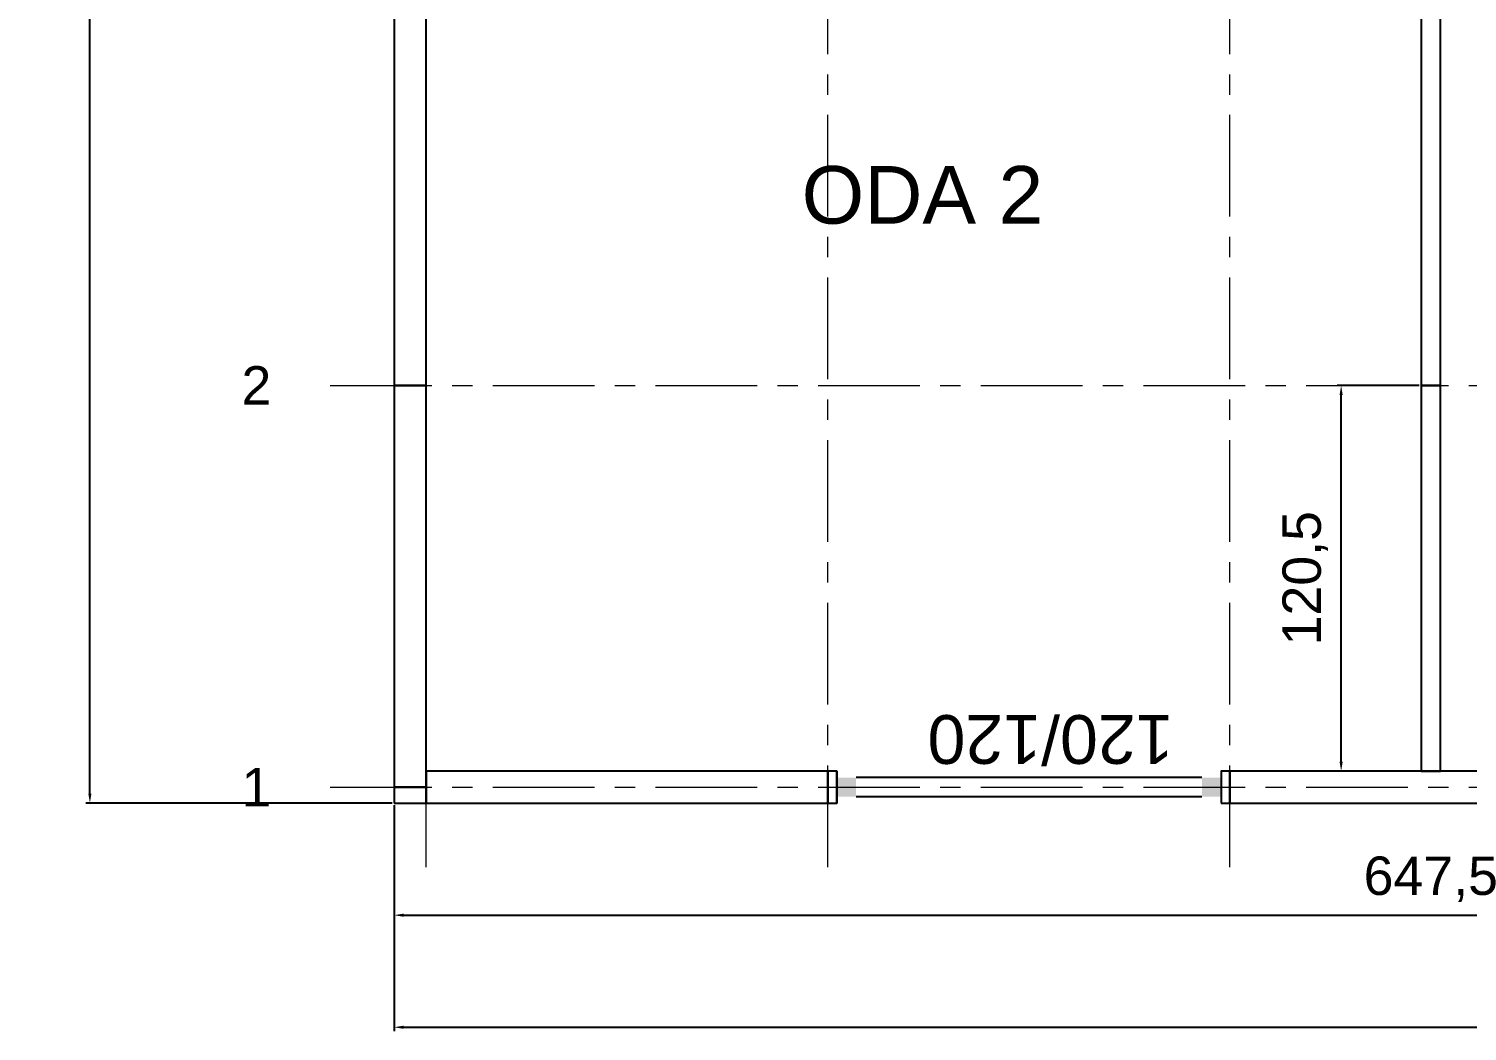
# Model space of a CAD drawing. Header units: centimetres. Extents: x -114 to 2948, y -828 to 1257.
# Drawn here: x -114.1 to 335.1, y -71.2 to 241.9 of the extents above; entities that cross this region are included whole.
import ezdxf
from ezdxf.enums import TextEntityAlignment as Align

# ---------------------------------------------------------------- set-up
doc = ezdxf.new("R2010")
doc.units = ezdxf.units.CM
doc.linetypes.add('CENTER', pattern=[50.8, 31.75, -6.35, 6.35, -6.35])
doc.layers.add('AKS', color=4, linetype='CENTER', lineweight=13)
for name, color, linetype in [('AKS_YAZI', 4, 'Continuous'), ('DIS_DUVAR_100', 30, 'Continuous'), ('IC_DUVAR_60', 30, 'Continuous'), ('KOSE_PROFIL_100', 8, 'Continuous'), ('PENCERE', 10, 'Continuous'), ('YENI_OLCU', 4, 'Continuous'), ('YENI_YAZI', 7, 'Continuous')]:
    doc.layers.add(name, color=color, linetype=linetype)
doc.styles.get("Standard").update_dxf_attribs({"font": 'Arial.ttf'})
doc.dimstyles.new('ISO-25', dxfattribs={"dimtxt": 12, "dimasz": 3, "dimexe": 1.25, "dimexo": 0.625, "dimgap": 4, "dimtad": 1, "dimtxsty": 'Standard', "dimcen": 2.5, "dimadec": 0, "dimazin": 0, "dimtfac": 1, "dimtmove": 0, "dimatfit": 3, "dimfxl": 1, "dimarcsym": 0})

# ---------------------------------------------------------------- blocks, each defined once
blk = doc.blocks.new('BOM_D01_1255p0_H_DOLU_PP')
blk.add_lwpolyline([(0, 0), (125.5, 0), (125.5, 10), (0, 10)], close=True)
blk = doc.blocks.new('BOM_P01_PENCERE_1200x1200')
at = {"layer": 'PENCERE', "color": 1}
for p, q in [((53387.01, 8192.86), (53397.01, 8192.86)), ((53389.01, 8186.86), (53389.01, 8078.86)), ((53395.01, 8186.86), (53395.01, 8078.86)), ((53387.01, 8072.86), (53397.01, 8072.86))]:
    blk.add_line(p, q, dxfattribs=at)
for points in [[(53389.01, 8192.86), (53389.01, 8186.86), (53395.01, 8192.86), (53395.01, 8186.86)], [(53389.01, 8072.86), (53389.01, 8078.86), (53395.01, 8072.86), (53395.01, 8078.86)]]:
    blk.add_solid(points, dxfattribs=at)
at = {"layer": 'PENCERE', "color": 0, "lineweight": 25}
blk.add_text('120/120', height=15.217, rotation=270, dxfattribs=at).set_placement((53369.52, 8178.03))
blk = doc.blocks.new('BOM_D02_1255p0_H_P01_PP')
for points in [[(0, 0), (2.75, 0), (2.75, 10), (0, 10)], [(122.75, 0), (125.5, 0), (125.5, 10), (122.75, 10)]]:
    blk.add_lwpolyline(points, close=True)
at = {"rotation": 270}
blk.add_blockref('BOM_P01_PENCERE_1200x1200', (-8070.11, 53397.01), dxfattribs=at)
blk = doc.blocks.new('BOM_D01_1255p0_V_DOLU_PP')
blk.add_lwpolyline([(0, 0), (10, 0), (10, 125.5), (0, 125.5)], close=True)
blk = doc.blocks.new('BOM_I02_1205p0_V_DOLU_PP')
blk.add_lwpolyline([(0, 0), (6, 0), (6, 120.5), (0, 120.5)], close=True)
blk = doc.blocks.new('BOM_I01_1255p0_V_DOLU_PP')
blk.add_lwpolyline([(0, 0), (6, 0), (6, 125.5), (0, 125.5)], close=True)
blk = doc.blocks.new('BOM_B02_DIS_KOSE_100x50')
blk.add_lwpolyline([(0, 0), (10, 0), (10, 5), (0, 5)], close=True)
blk = doc.blocks.new('*D136')
at = {"layer": 'Defpoints', "color": 0, "transparency": 16777216}
for p in [(0, 0), (773, 0), (773, -70)]:
    blk.add_point(p, dxfattribs=at)
at = {"layer": 'YENI_OLCU', "color": 0, "lineweight": -2, "transparency": 16777216}
for p, q in [((0, -0.62), (0, -71.25)), ((773, -0.62), (773, -71.25)), ((3, -70), (770, -70))]:
    blk.add_line(p, q, dxfattribs=at)
at = {"layer": 'YENI_OLCU', "color": 0, "transparency": 16777216}
for points in [[(3, -69.5), (3, -70.5), (0, -70)], [(770, -69.5), (770, -70.5), (773, -70)]]:
    blk.add_solid(points, dxfattribs=at)
at = {"layer": 'YENI_OLCU', "color": 0, "transparency": 16777216, "insert": (386.5, -59.87), "char_height": 12, "attachment_point": 5}
blk.add_mtext('773', dxfattribs=at)
blk = doc.blocks.new('*D137')
at = {"layer": 'Defpoints', "color": 0, "transparency": 16777216}
for p in [(-95, 1076.75), (0, 1076.75), (0, 0)]:
    blk.add_point(p, dxfattribs=at)
at = {"layer": 'YENI_OLCU', "color": 0, "lineweight": -2, "transparency": 16777216}
for p, q in [((-0.62, 1076.75), (-96.25, 1076.75)), ((-95, 3), (-95, 1073.75)), ((-0.62, 0), (-96.25, 0))]:
    blk.add_line(p, q, dxfattribs=at)
at = {"layer": 'YENI_OLCU', "color": 0, "transparency": 16777216}
for points in [[(-95.5, 1073.75), (-94.5, 1073.75), (-95, 1076.75)], [(-95.5, 3), (-94.5, 3), (-95, 0)]]:
    blk.add_solid(points, dxfattribs=at)
at = {"layer": 'YENI_OLCU', "color": 0, "transparency": 16777216, "insert": (-106.21, 538.38), "char_height": 12, "attachment_point": 5, "rotation": 90}
blk.add_mtext('1076,75', dxfattribs=at)
blk = doc.blocks.new('*D138')
at = {"layer": 'Defpoints', "color": 0, "transparency": 16777216}
for p in [(0, 0), (647.5, 0), (647.5, -35)]:
    blk.add_point(p, dxfattribs=at)
at = {"layer": 'YENI_OLCU', "color": 0, "lineweight": -2, "transparency": 16777216}
for p, q in [((0, -0.62), (0, -36.25)), ((647.5, -0.62), (647.5, -36.25)), ((3, -35), (644.5, -35))]:
    blk.add_line(p, q, dxfattribs=at)
at = {"layer": 'YENI_OLCU', "color": 0, "transparency": 16777216}
for points in [[(3, -34.5), (3, -35.5), (0, -35)], [(644.5, -34.5), (644.5, -35.5), (647.5, -35)]]:
    blk.add_solid(points, dxfattribs=at)
at = {"layer": 'YENI_OLCU', "color": 0, "transparency": 16777216, "insert": (323.75, -23.79), "char_height": 12, "attachment_point": 5}
blk.add_mtext('647,5', dxfattribs=at)
blk = doc.blocks.new('*D162')
at = {"layer": 'Defpoints', "color": 0, "transparency": 16777216}
for p in [(295.75, 130.5), (320.75, 130.5), (320.75, 10)]:
    blk.add_point(p, dxfattribs=at)
at = {"layer": 'YENI_OLCU', "color": 0, "lineweight": -2, "transparency": 16777216}
for p, q in [((320.12, 130.5), (294.5, 130.5)), ((295.75, 13), (295.75, 127.5)), ((320.12, 10), (294.5, 10))]:
    blk.add_line(p, q, dxfattribs=at)
at = {"layer": 'YENI_OLCU', "color": 0, "transparency": 16777216}
for points in [[(295.25, 127.5), (296.25, 127.5), (295.75, 130.5)], [(295.25, 13), (296.25, 13), (295.75, 10)]]:
    blk.add_solid(points, dxfattribs=at)
at = {"layer": 'YENI_OLCU', "color": 0, "transparency": 16777216, "insert": (284.54, 70.25), "char_height": 12, "attachment_point": 5, "rotation": 90}
blk.add_mtext('120,5', dxfattribs=at)

msp = doc.modelspace()

# ---------------------------------------------------------------- linework, layer by layer
at = {"layer": 'AKS'}
for p, q in [((10, -20), (10, 1110)), ((135.5, -20), (135.5, 1110)), ((261, -20), (261, 1110)), ((-20, 130.5), (795, 130.5)), ((-20, 5), (795, 5))]:
    msp.add_line(p, q, dxfattribs=at)

# ---------------------------------------------------------------- block references
at = {"layer": 'DIS_DUVAR_100'}
for name, p in [('BOM_D01_1255p0_V_DOLU_PP', (0, 130.5)), ('BOM_D01_1255p0_V_DOLU_PP', (0, 5)), ('BOM_D02_1255p0_H_P01_PP', (135.5, 0)), ('BOM_D01_1255p0_H_DOLU_PP', (10, 0)), ('BOM_D01_1255p0_H_DOLU_PP', (261, 0))]:
    msp.add_blockref(name, p, dxfattribs=at)
at = {"layer": 'IC_DUVAR_60'}
for name, p in [('BOM_I01_1255p0_V_DOLU_PP', (320.75, 130.5)), ('BOM_I02_1205p0_V_DOLU_PP', (320.75, 10))]:
    msp.add_blockref(name, p, dxfattribs=at)
at = {"layer": 'KOSE_PROFIL_100'}
msp.add_blockref('BOM_B02_DIS_KOSE_100x50', (0, 0), dxfattribs=at)

# ---------------------------------------------------------------- texts
at = {"layer": 'AKS_YAZI'}
for s, p in [('2', (-43, 130.5)), ('1', (-43, 5))]:
    msp.add_text(s, height=12, dxfattribs=at).set_placement(p, align=Align.MIDDLE_CENTER)
at = {"layer": 'YENI_YAZI'}
msp.add_text('ODA 2', height=18, dxfattribs=at).set_placement((165, 190), align=Align.MIDDLE_CENTER)

# ---------------------------------------------------------------- dimensions: what is measured, and where the dimension line sits
at = {"layer": 'YENI_OLCU'}
for base, p1, p2, picture, middle in [((-95, 1076.75), (0, 0), (0, 1076.75), '*D137', (-106.211, 538.375)), ((295.75, 130.5), (320.75, 10), (320.75, 130.5), '*D162', (284.539, 70.25))]:
    dim = msp.add_linear_dim(base=base, p1=p1, p2=p2, angle=90, dimstyle='ISO-25', dxfattribs=at)
    dim.commit()
    dim.dimension.update_dxf_attribs({"geometry": picture, "text_midpoint": middle})
for base, p2, picture, middle in [((773, -70), (773, 0), '*D136', (386.5, -59.869)), ((647.5, -35), (647.5, 0), '*D138', (323.75, -23.789))]:
    dim = msp.add_linear_dim(base=base, p1=(0, 0), p2=p2, dimstyle='ISO-25', dxfattribs=at)
    dim.commit()
    dim.dimension.update_dxf_attribs({"geometry": picture, "text_midpoint": middle})

doc.saveas('drawing.dxf')
